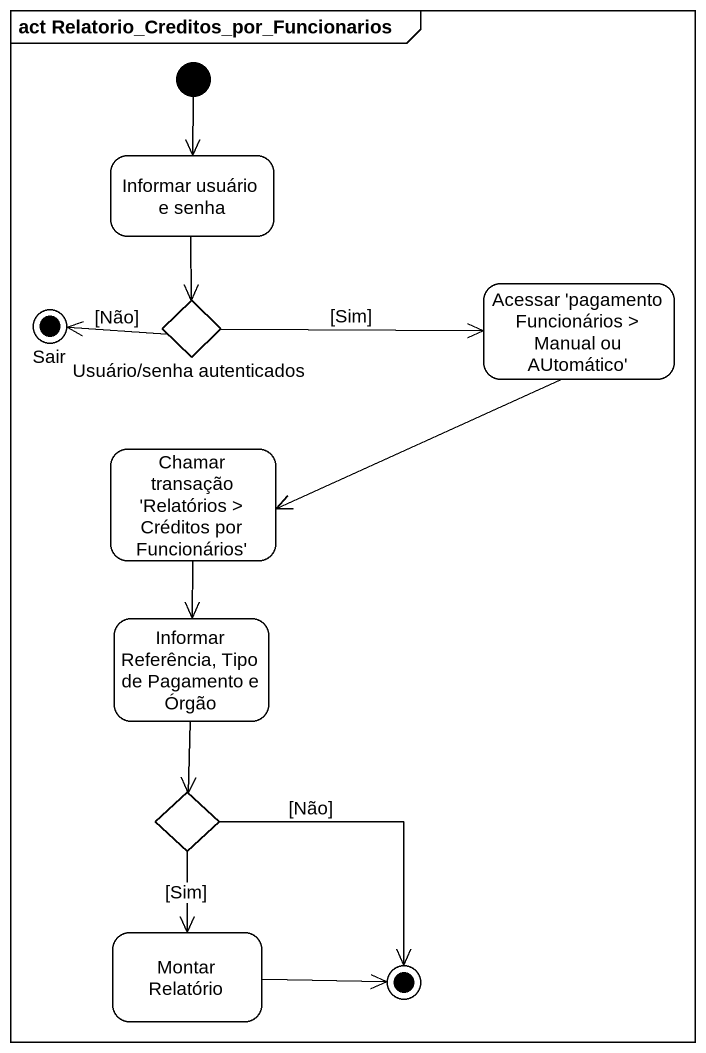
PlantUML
@startuml
mainframe act Relatorio_Creditos_por_Funcionarios
hide empty description
state "Informar usuário e senha" as Informar_usuário_e_senha
state "Acessar 'pagamento Funcionários > Manual ou AUtomático'" as Acessar_pagamento
state Sair <<end>>
state "Usuário/senha autenticados" as Usuário_senha_autenticados <<choice>>
state "Chamar transação 'Relatórios > Créditos por Funcionários'" as Chamar_transação_Relatórios
state "Informar Referência, Tipo de Pagamento e Órgão" as Informar_Referência_Tipo_de
state choice1 <<choice>>
state "Montar Relatório" as Montar_Relatório
state final1 <<end>>
[*] --> Informar_usuário_e_senha
Informar_usuário_e_senha --> Usuário_senha_autenticados
Acessar_pagamento -left-> Chamar_transação_Relatórios
Usuário_senha_autenticados -right-> Acessar_pagamento : [Sim]
Usuário_senha_autenticados -left-> Sair : [Não]
Chamar_transação_Relatórios --> Informar_Referência_Tipo_de
Informar_Referência_Tipo_de --> choice1
choice1 --> Montar_Relatório : [Sim]
choice1 --> final1 : [Não]
Montar_Relatório -right-> final1
@enduml
